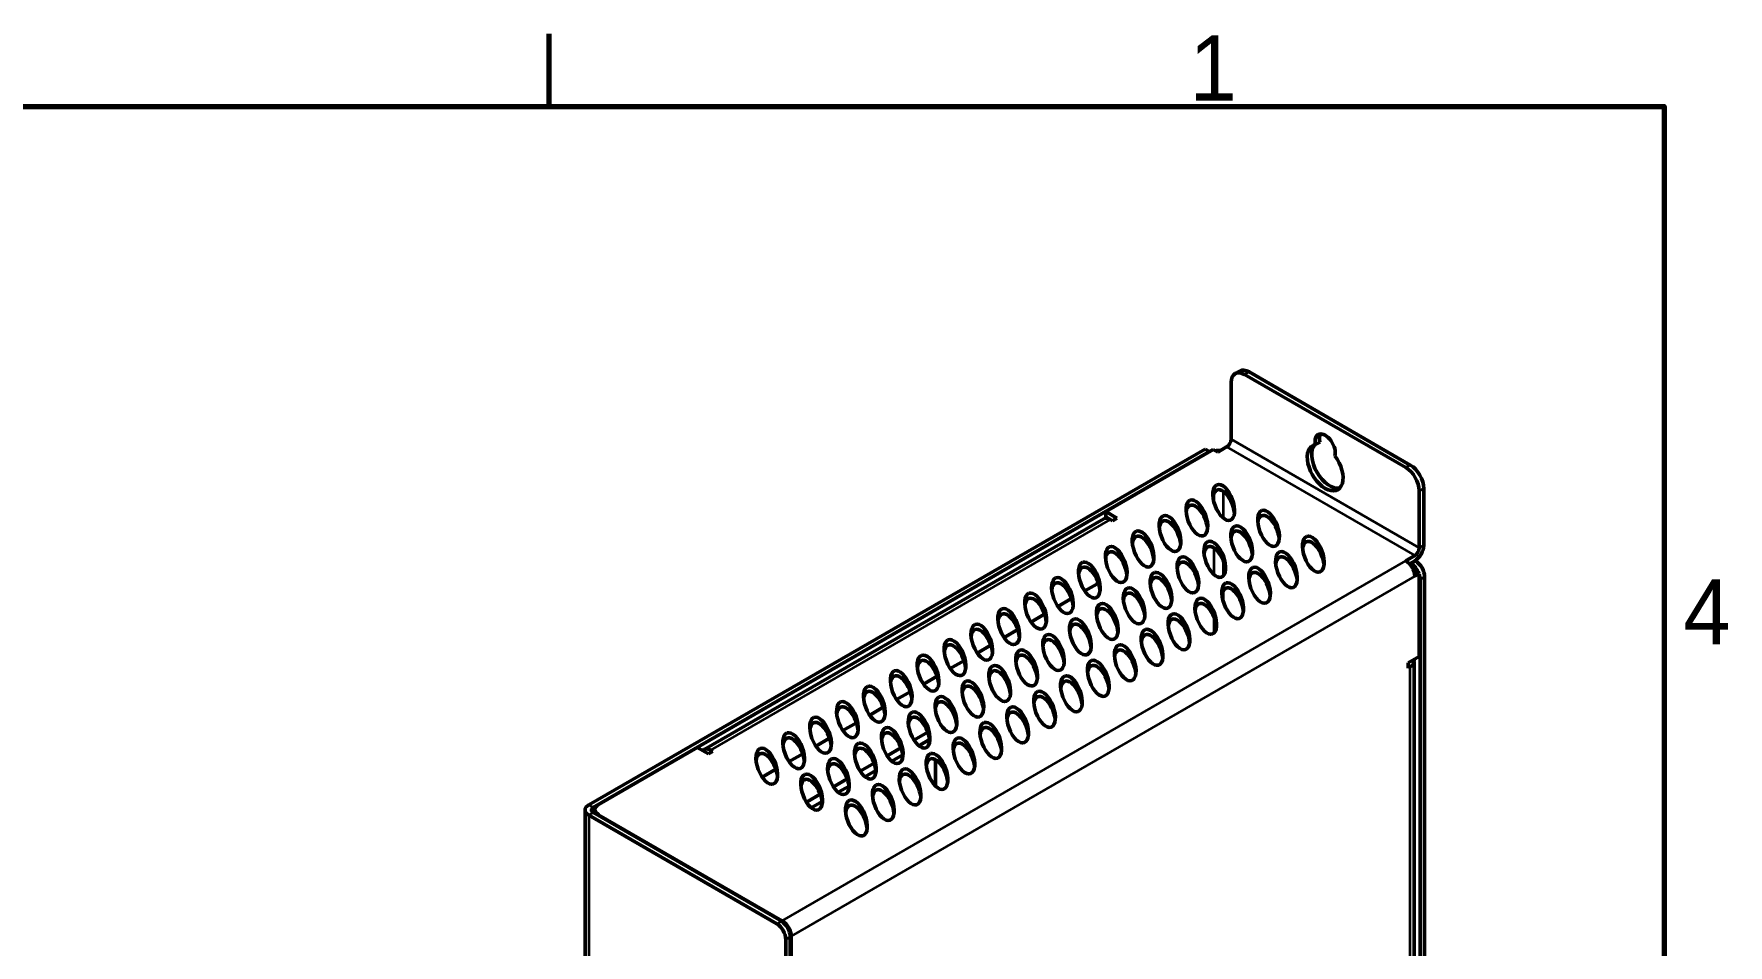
# Model space of a CAD drawing. Header units: millimetres. Extents: x 1391 to 4749, y -272 to 879.
# Drawn here: x 2335.8 to 2603.3, y 717 to 860.9 of the extents above; entities that cross this region are included whole.
import ezdxf

# ---------------------------------------------------------------- set-up
doc = ezdxf.new("R2010")
doc.units = ezdxf.units.MM
doc.header["$LTSCALE"] = 3
doc.layers.get('0').update_dxf_attribs({"lineweight": 25})
for name, color, linetype, lineweight in [('경계(ISO)', 7, 'Continuous', 70), ('외형선(ISO)', 7, 'Continuous', 50), ('좁은 외형선(ISO)', 7, 'Continuous', 35)]:
    doc.layers.add(name, color=color, linetype=linetype, lineweight=lineweight)
doc.styles.get("Standard").update_dxf_attribs({"font": ''})
doc.styles.get('Standard').set_extended_font_data('Gulim')

# ---------------------------------------------------------------- blocks, each defined once
blk = doc.blocks.new('경계 Default Border')
at = {"layer": '경계(ISO)'}
blk.add_line((350, 287), (350, 290.9), dxfattribs=at)
at = {"layer": '경계(ISO)', "flags": 128}
blk.add_lwpolyline([(10, 10), (10, 287), (410, 287), (410, 10), (10, 10)], dxfattribs=at)
at = {"layer": '경계(ISO)', "char_height": 3.5, "attachment_point": 7}
for s, insert in [('1', (384.466, 287.314)), ('4', (411.034, 258.043))]:
    blk.add_mtext(s, dxfattribs=dict(at, insert=insert))

msp = doc.modelspace()

# ---------------------------------------------------------------- linework, layer by layer
at = {"layer": '외형선(ISO)', "color": 0}
for p, q in [((2525.444, 807.258), (2526.151, 807.666)), ((2524.823, 796.903), (2524.823, 805.885)), ((2526.944, 807.109), (2552.4, 792.413)), ((2553.107, 792.821), (2527.651, 807.518)), ((2520.722, 795.352), (2423.424, 739.177)), ((2521.429, 794.944), (2424.131, 738.769)), ((2505.024, 785.472), (2521.995, 795.27)), ((2521.429, 794.944), (2520.722, 795.352)), ((2522.702, 794.862), (2521.995, 795.27)), ((2522.702, 794.862), (2524.116, 795.679)), ((2538.853, 796.452), (2538.146, 796.043)), ((2555.229, 780.165), (2555.229, 789.147)), ((2554.522, 788.738), (2554.522, 779.757)), ((2504.731, 784.347), (2441.657, 747.931)), ((2505.024, 784.656), (2505.024, 785.472)), ((2506.792, 784.452), (2505.024, 785.472)), ((2505.731, 784.248), (2505.024, 784.656)), ((2506.085, 784.043), (2505.731, 784.248)), ((2506.792, 784.452), (2506.085, 784.043)), ((2553.814, 778.532), (2552.4, 777.716)), ((2505.024, 777.778), (2505.024, 778.195)), ((2552.982, 777.235), (2553.814, 777.716)), ((2553.249, 777.226), (2553.107, 777.307)), ((2553.689, 776.01), (2553.814, 776.083)), ((2553.956, 777.634), (2553.814, 777.716)), ((2553.814, 776.083), (2554.522, 775.674)), ((2553.814, 775.266), (2554.522, 775.674)), ((2554.522, 775.674), (2554.522, 762.61)), ((2501.713, 772.946), (2503.61, 774.041)), ((2554.663, 631.399), (2554.663, 774.776)), ((2555.37, 631.808), (2555.37, 775.184)), ((2497.471, 770.497), (2499.62, 771.738)), ((2493.228, 768.047), (2495.377, 769.288)), ((2488.985, 765.598), (2491.135, 766.839)), ((2484.743, 763.148), (2486.892, 764.389)), ((2552.754, 761.59), (2554.522, 762.61)), ((2480.5, 760.699), (2482.649, 761.94)), ((2552.754, 760.773), (2552.754, 761.59)), ((2553.107, 760.977), (2552.754, 760.773)), ((2553.693, 644.218), (2553.693, 761.794)), ((2472.015, 755.8), (2474.164, 757.041)), ((2476.257, 758.249), (2478.407, 759.49)), ((2467.772, 753.35), (2469.921, 754.591)), ((2463.529, 750.901), (2465.679, 752.142)), ((2459.287, 748.451), (2461.436, 749.692)), ((2474.765, 749.386), (2476.945, 750.645)), ((2477.237, 749.507), (2475.516, 748.513)), ((2424.98, 739.259), (2440.536, 748.24)), ((2442.304, 747.219), (2440.536, 748.24)), ((2443.011, 747.628), (2442.304, 747.219)), ((2442.657, 747.832), (2443.011, 747.628)), ((2455.044, 746.002), (2457.194, 747.243)), ((2470.522, 746.936), (2472.702, 748.195)), ((2472.995, 747.058), (2471.274, 746.064)), ((2478.154, 742.153), (2478.154, 746.337)), ((2450.801, 743.552), (2452.951, 744.793)), ((2466.279, 744.487), (2468.459, 745.746)), ((2468.752, 744.608), (2467.031, 743.614)), ((2457.794, 739.588), (2459.974, 740.847)), ((2462.037, 742.037), (2464.217, 743.296)), ((2464.509, 742.159), (2462.788, 741.165)), ((2422.838, 589.758), (2422.838, 738.36)), ((2424.394, 737.801), (2424.394, 738.442)), ((2460.267, 739.709), (2458.546, 738.716)), ((2423.424, 737.544), (2453.122, 720.398)), ((2453.83, 720.806), (2424.131, 737.952)), ((2453.971, 720.887), (2424.98, 737.626)), ((2454.537, 717.948), (2454.537, 703.251)), ((2455.244, 703.659), (2455.244, 718.356)), ((2455.385, 718.438), (2455.385, 573.102))]:
    msp.add_line(p, q, dxfattribs=at)
for centre, major_axis, ratio, start_param, end_param in [((2527.651, 805.068), (-1.5, 2.598), 0.5773503, 5.4977871, 6.2831853), ((2526.944, 804.66), (-1.5, 2.598), 0.5773503, 5.4977871, 7.0685835), ((2539.672, 795.679), (-1.125, 1.949), 0.5773503, 3.6418944, 7.3536799), ((2540.379, 796.087), (-1.125, 1.949), 0.5773503, 0.3196873, 1.0704946), ((2522.843, 793.964), (-2, 0), 0.5773503, 4.5704919, 4.9741884), ((2524.116, 796.495), (0.5, 0.866), 0.5773503, 3.9269908, 5.4977871), ((2539.672, 792.413), (-2, 3.464), 0.5773503, 6.06798, 11.2107796), ((2540.379, 792.821), (2, -3.464), 0.5773503, 3.3193033, 6.1054747), ((2552.4, 789.963), (1.5, -2.598), 0.5773503, 0.7853982, 2.3561945), ((2553.107, 790.371), (1.5, -2.598), 0.5773503, 0.7853982, 2.3561945), ((2523.656, 786.105), (-1.047, 2.801), 0.4841174, 4.2170843, 7.0341589), ((2519.414, 783.656), (-1.047, 2.801), 0.4841174, 4.2170843, 7.0341589), ((2505.731, 782.615), (-1, 1.732), 0.5773503, 5.4977871, 6.2831853), ((2515.171, 781.206), (-1.047, 2.801), 0.4841174, 4.2170843, 7.0341589), ((2530.727, 782.023), (-1.047, 2.801), 0.4841174, 4.2170843, 7.0341589), ((2510.928, 778.757), (-1.047, 2.801), 0.4841174, 4.2170843, 7.0341589), ((2526.485, 779.573), (-1.047, 2.801), 0.4841174, 4.2170843, 7.0341589), ((2537.798, 777.94), (-1.047, 2.801), 0.4841174, 4.2170843, 7.0341589), ((2506.686, 776.307), (-1.047, 2.801), 0.4841174, 4.2170843, 7.0341589), ((2522.242, 777.124), (-1.047, 2.801), 0.4841174, 4.2170843, 7.0341589), ((2533.556, 775.491), (-1.047, 2.801), 0.4841174, 4.2170843, 7.0341589), ((2553.814, 779.349), (-1, -1.732), 0.5773503, 0.7853982, 2.3561945), ((2553.814, 779.349), (-0.5, -0.866), 0.5773503, 0.7853982, 2.3561945), ((2502.443, 773.858), (-1.047, 2.801), 0.4841174, 4.2170843, 7.0341589), ((2517.999, 774.674), (-1.047, 2.801), 0.4841174, 4.2170843, 7.0341589), ((2529.313, 773.041), (-1.047, 2.801), 0.4841174, 4.2170843, 7.0341589), ((2552.4, 776.083), (1, -1.732), 0.5773503, 0.7853982, 2.3561945), ((2553.249, 775.593), (1, -1.732), 0.5773503, 1.3089969, 2.3561945), ((2553.956, 776.001), (-1, 1.732), 0.5773503, 3.9269908, 5.4977871), ((2553.249, 775.593), (1, -1.732), 0.5773503, 0.7853982, 1.236425), ((2498.2, 771.408), (-1.047, 2.801), 0.4841174, 4.2170843, 7.0341589), ((2503.61, 775.674), (-1, -1.732), 0.5773503, 0.7853982, 0.9599695), ((2509.514, 769.775), (-1.047, 2.801), 0.4841174, 4.2170843, 7.0341589), ((2513.757, 772.225), (-1.047, 2.801), 0.4841174, 4.2170843, 7.0341589), ((2525.071, 770.592), (-1.047, 2.801), 0.4841174, 4.2170843, 7.0341589), ((2493.958, 768.959), (-1.047, 2.801), 0.4841174, 4.2170843, 7.0341589), ((2505.272, 767.326), (-1.047, 2.801), 0.4841174, 4.2170843, 7.0341589), ((2520.828, 768.142), (-1.047, 2.801), 0.4841174, 4.2170843, 7.0341589), ((2489.715, 766.509), (-1.047, 2.801), 0.4841174, 4.2170843, 7.0341589), ((2501.029, 764.876), (-1.047, 2.801), 0.4841174, 4.2170843, 7.0341589), ((2516.585, 765.693), (-1.047, 2.801), 0.4841174, 4.2170843, 7.0341589), ((2485.473, 764.06), (-1.047, 2.801), 0.4841174, 4.2170843, 7.0341589), ((2496.786, 762.427), (-1.047, 2.801), 0.4841174, 4.2170843, 7.0341589), ((2512.343, 763.243), (-1.047, 2.801), 0.4841174, 4.2170843, 7.0341589), ((2476.987, 759.161), (-1.047, 2.801), 0.4841174, 4.2170843, 7.0341589), ((2481.23, 761.61), (-1.047, 2.801), 0.4841174, 4.2170843, 7.0341589), ((2492.544, 759.977), (-1.047, 2.801), 0.4841174, 4.2170843, 7.0341589), ((2508.1, 760.794), (-1.047, 2.801), 0.4841174, 4.2170843, 7.0341589), ((2472.745, 756.711), (-1.047, 2.801), 0.4841174, 4.2170843, 7.0341589), ((2488.301, 757.528), (-1.047, 2.801), 0.4841174, 4.2170843, 7.0341589), ((2503.857, 758.344), (-1.047, 2.801), 0.4841174, 4.2170843, 7.0341589), ((2551.693, 761.794), (2, 0), 0.5773503, 5.4977871, 6.5449847), ((2468.502, 754.262), (-1.047, 2.801), 0.4841174, 4.2170843, 7.0341589), ((2484.058, 755.078), (-1.047, 2.801), 0.4841174, 4.2170843, 7.0341589), ((2499.615, 755.895), (-1.047, 2.801), 0.4841174, 4.2170843, 7.0341589), ((2464.259, 751.812), (-1.047, 2.801), 0.4841174, 4.2170843, 7.0341589), ((2479.816, 752.629), (-1.047, 2.801), 0.4841174, 4.2170843, 7.0341589), ((2491.129, 750.996), (-1.047, 2.801), 0.4841174, 4.2170843, 7.0341589), ((2495.372, 753.445), (-1.047, 2.801), 0.4841174, 4.2170843, 7.0341589), ((2460.017, 749.363), (-1.047, 2.801), 0.4841174, 4.2170843, 7.0341589), ((2475.573, 750.179), (-1.047, 2.801), 0.4841174, 4.2170843, 7.0341589), ((2486.887, 748.546), (-1.047, 2.801), 0.4841174, 4.2170843, 7.0341589), ((2455.774, 746.913), (-1.047, 2.801), 0.4841174, 4.2170843, 7.0341589), ((2471.33, 747.73), (-1.047, 2.801), 0.4841174, 4.2170843, 7.0341589), ((2482.644, 746.097), (-1.047, 2.801), 0.4841174, 4.2170843, 7.0341589), ((2442.657, 746.199), (-1, 1.732), 0.5773503, 5.4977871, 6.5449847), ((2451.531, 744.464), (-1.047, 2.801), 0.4841174, 4.2170843, 7.0341589), ((2467.088, 745.28), (-1.047, 2.801), 0.4841174, 4.2170843, 7.0341589), ((2478.401, 743.647), (-1.047, 2.801), 0.4841174, 4.2170843, 7.0341589), ((2458.603, 740.381), (-1.047, 2.801), 0.4841174, 4.2170843, 7.0341589), ((2462.845, 742.831), (-1.047, 2.801), 0.4841174, 4.2170843, 7.0341589), ((2474.159, 741.198), (-1.047, 2.801), 0.4841174, 4.2170843, 7.0341589), ((2469.916, 738.748), (-1.047, 2.801), 0.4841174, 4.2170843, 7.0341589), ((2424.838, 738.36), (-2, 0), 0.5773503, 5.4977871, 7.0685835), ((2424.838, 738.36), (-1, 0), 0.5773503, 5.4977871, 7.0685835), ((2426.394, 738.442), (-2, 0), 0.5773503, 5.4977871, 7.0685835), ((2465.674, 736.299), (-1.047, 2.801), 0.4841174, 4.2170843, 7.0341589), ((2453.122, 718.765), (1, -1.732), 0.5773503, 0.7853982, 2.3561945), ((2453.83, 719.173), (-1, 1.732), 0.5773503, 3.9269908, 5.4977871), ((2453.971, 719.254), (-1, 1.732), 0.5773503, 3.9269908, 5.4977871)]:
    msp.add_ellipse(centre, major_axis=major_axis, ratio=ratio, start_param=start_param, end_param=end_param, dxfattribs=at)
for centre in [(2523.656, 786.922), (2519.414, 784.472), (2515.171, 782.023), (2530.727, 782.839), (2510.928, 779.573), (2522.242, 777.94), (2526.485, 780.39), (2537.798, 778.757), (2506.686, 777.124), (2517.999, 775.491), (2533.556, 776.307), (2502.443, 774.674), (2513.757, 773.041), (2529.313, 773.858), (2498.2, 772.225), (2509.514, 770.592), (2525.071, 771.408), (2489.715, 767.326), (2493.958, 769.775), (2505.272, 768.142), (2520.828, 768.959), (2485.473, 764.876), (2501.029, 765.693), (2516.585, 766.509), (2481.23, 762.427), (2496.786, 763.243), (2512.343, 764.06), (2476.987, 759.977), (2492.544, 760.794), (2503.857, 759.161), (2508.1, 761.61), (2472.745, 757.528), (2488.301, 758.344), (2499.615, 756.711), (2468.502, 755.078), (2484.058, 755.895), (2495.372, 754.262), (2464.259, 752.629), (2479.816, 753.445), (2491.129, 751.812), (2460.017, 750.179), (2471.33, 748.546), (2475.573, 750.996), (2486.887, 749.363), (2455.774, 747.73), (2467.088, 746.097), (2482.644, 746.913), (2451.531, 745.28), (2462.845, 743.647), (2478.401, 744.464), (2458.603, 741.198), (2474.159, 742.014), (2469.916, 739.565), (2465.674, 737.115)]:
    msp.add_ellipse(centre, major_axis=(-1.047, 2.801), ratio=0.4841174, dxfattribs=at)
at = {"layer": '좁은 외형선(ISO)', "color": 0}
for p, q in [((2526.944, 807.109), (2527.651, 807.518)), ((2524.116, 795.679), (2553.814, 778.532)), ((2554.522, 779.757), (2524.823, 796.903)), ((2553.107, 792.821), (2552.4, 792.413)), ((2554.522, 788.738), (2555.229, 789.147)), ((2522.136, 786.919), (2522.136, 788.434)), ((2523.55, 788.708), (2523.55, 784.48)), ((2505.731, 784.248), (2442.657, 747.832)), ((2522.136, 775.499), (2522.136, 779.727)), ((2554.522, 779.757), (2555.229, 780.165)), ((2453.971, 720.887), (2552.4, 777.716)), ((2523.55, 777.755), (2523.55, 775.307)), ((2553.956, 777.634), (2553.249, 777.226)), ((2553.814, 775.266), (2455.385, 718.438)), ((2523.55, 772.92), (2523.55, 771.406)), ((2554.663, 774.776), (2555.37, 775.184)), ((2522.136, 766.326), (2522.136, 768.774)), ((2552.754, 761.182), (2553.107, 760.977)), ((2553.107, 643.402), (2553.107, 760.977)), ((2442.657, 747.424), (2442.657, 747.832)), ((2423.424, 739.177), (2424.131, 738.769)), ((2424.131, 738.769), (2424.131, 737.952)), ((2424.131, 737.952), (2423.424, 737.544)), ((2423.424, 737.544), (2423.424, 588.942)), ((2424.98, 737.462), (2424.98, 737.626)), ((2453.83, 720.806), (2453.122, 720.398)), ((2453.971, 720.716), (2453.971, 720.887)), ((2454.537, 717.948), (2455.244, 718.356)), ((2455.385, 718.438), (2455.237, 718.524))]:
    msp.add_line(p, q, dxfattribs=at)

# ---------------------------------------------------------------- block references
at = {"color": 0, "xscale": 2.933311563, "yscale": 2.933311563, "zscale": 2.933311563}
msp.add_blockref('경계 Default Border', (1390.507, 7.588), dxfattribs=at)

doc.saveas('drawing.dxf')
